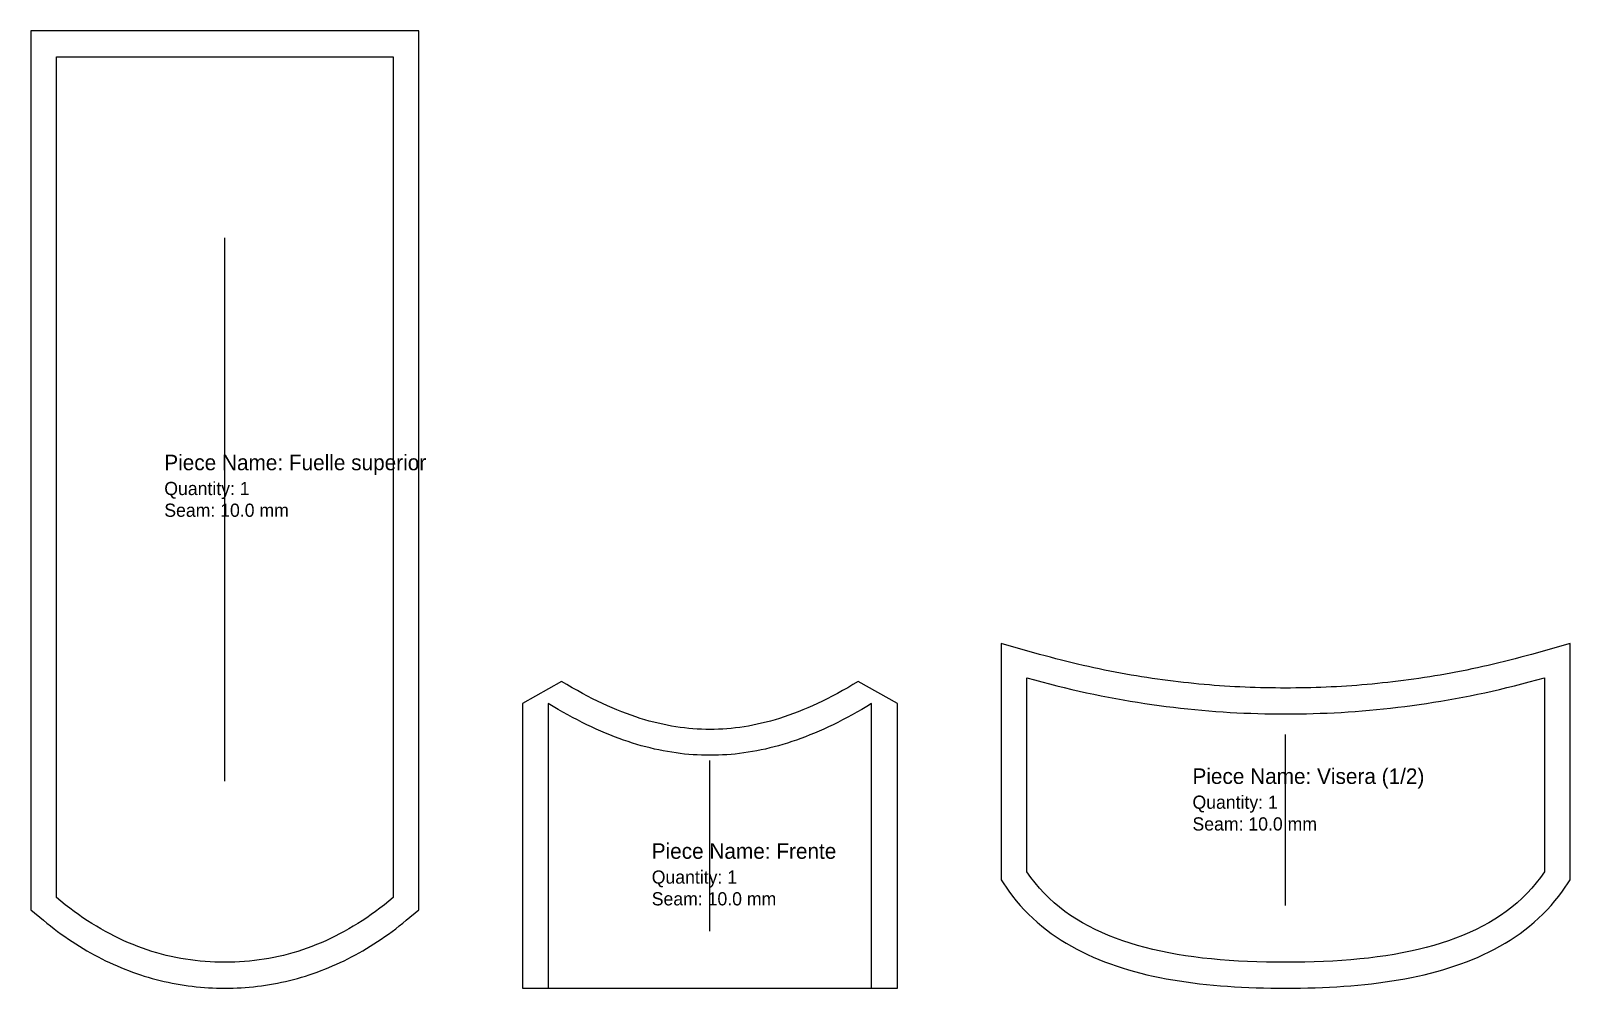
# Model space of a CAD drawing. Extents: x 0 to 74, y 0 to 89.5.
# Drawn here: x 0 to 59.5, y 0 to 37 of the extents above; entities that cross this region are included whole.
import ezdxf

# ---------------------------------------------------------------- set-up
doc = ezdxf.new("R2010")
doc.units = 0
for name, color, linetype in [('1', 7, 'Continuous'), ('4', 1, 'Continuous'), ('7', 3, 'Continuous'), ('8', 5, 'Continuous')]:
    doc.layers.add(name, color=color, linetype=linetype)

# ---------------------------------------------------------------- blocks, each defined once
blk = doc.blocks.new('PIECE_1_FUELLE_SUPERIOR')
at = {"layer": '1'}
blk.add_lwpolyline([(6.658, -0.999), (6.816, -0.995), (6.974, -0.99), (7.132, -0.982), (7.289, -0.971), (7.446, -0.958), (7.603, -0.943), (7.759, -0.926), (7.916, -0.906), (8.072, -0.884), (8.228, -0.859), (8.383, -0.832), (8.538, -0.803), (8.693, -0.772), (8.847, -0.737), (9.001, -0.701), (9.155, -0.662), (9.308, -0.621), (9.46, -0.577), (9.613, -0.531), (9.764, -0.483), (9.916, -0.432), (10.067, -0.378), (10.218, -0.322), (10.367, -0.264), (10.516, -0.204), (10.665, -0.141), (10.813, -0.076), (10.961, -0.008), (11.108, 0.063), (11.255, 0.135), (11.401, 0.21), (11.546, 0.288), (11.691, 0.368), (11.835, 0.45), (11.979, 0.535), (12.121, 0.622), (12.264, 0.711), (12.405, 0.803), (12.546, 0.898), (12.686, 0.994), (12.825, 1.093), (12.964, 1.195), (13.103, 1.299), (13.24, 1.405), (13.377, 1.514), (13.512, 1.625), (14, 2.034), (14, 36), (-1, 36), (-1, 2.034), (-0.512, 1.625), (-0.377, 1.514), (-0.24, 1.405), (-0.102, 1.299), (0.036, 1.195), (0.175, 1.093), (0.314, 0.994), (0.454, 0.898), (0.595, 0.803), (0.736, 0.711), (0.879, 0.622), (1.022, 0.535), (1.165, 0.45), (1.309, 0.368), (1.454, 0.288), (1.599, 0.21), (1.745, 0.135), (1.892, 0.063), (2.039, -0.008), (2.187, -0.076), (2.335, -0.141), (2.484, -0.204), (2.633, -0.264), (2.783, -0.322), (2.933, -0.378), (3.084, -0.432), (3.236, -0.483), (3.387, -0.531), (3.54, -0.577), (3.692, -0.621), (3.845, -0.662), (3.999, -0.701), (4.153, -0.737), (4.307, -0.772), (4.462, -0.803), (4.617, -0.832), (4.772, -0.859), (4.928, -0.884), (5.084, -0.906), (5.241, -0.926), (5.397, -0.943), (5.554, -0.958), (5.711, -0.971), (5.868, -0.982), (6.026, -0.99), (6.184, -0.995), (6.342, -0.999), (6.5, -1)], close=True, dxfattribs=at)
at = {"layer": '4'}
blk.add_lwpolyline([(0, 2.5), (0, 35), (13, 35), (13, 2.5), (12.833, 2.36), (12.665, 2.225), (12.496, 2.094), (12.326, 1.967), (12.155, 1.843), (11.984, 1.725), (11.811, 1.61), (11.638, 1.499), (11.464, 1.392), (11.289, 1.29), (11.114, 1.191), (10.937, 1.096), (10.76, 1.006), (10.582, 0.919), (10.403, 0.837), (10.224, 0.758), (10.043, 0.683), (9.863, 0.613), (9.681, 0.546), (9.499, 0.483), (9.316, 0.424), (9.132, 0.369), (8.948, 0.318), (8.763, 0.27), (8.577, 0.227), (8.391, 0.187), (8.205, 0.152), (8.017, 0.12), (7.83, 0.091), (7.641, 0.067), (7.452, 0.047), (7.263, 0.03), (7.073, 0.017), (6.882, 0.007), (6.691, 0.002), (6.5, 0), (6.309, 0.002), (6.118, 0.007), (5.927, 0.017), (5.737, 0.03), (5.548, 0.047), (5.359, 0.067), (5.17, 0.091), (4.983, 0.12), (4.795, 0.152), (4.609, 0.187), (4.423, 0.227), (4.237, 0.27), (4.052, 0.318), (3.868, 0.369), (3.684, 0.424), (3.501, 0.483), (3.319, 0.546), (3.138, 0.613), (2.957, 0.683), (2.776, 0.758), (2.597, 0.837), (2.418, 0.919), (2.24, 1.006), (2.063, 1.096), (1.886, 1.191), (1.711, 1.29), (1.536, 1.392), (1.362, 1.499), (1.189, 1.61), (1.016, 1.725), (0.845, 1.843), (0.674, 1.967), (0.504, 2.094), (0.335, 2.225), (0.167, 2.36)], close=True, dxfattribs=at)
at = {"layer": '7'}
blk.add_line((6.5, 7), (6.5, 28), dxfattribs=at)
at = {"layer": '8'}
for s, height, p in [('Piece Name: Fuelle superior', 0.6, (4.16, 19.017)), ('Quantity: 1', 0.51, (4.16, 18.057)), ('Seam: 10.0 mm', 0.51, (4.16, 17.217))]:
    blk.add_text(s, height=height, dxfattribs=at).set_placement(p)
blk = doc.blocks.new('PIECE_2_FRENTE')
at = {"layer": '1'}
blk.add_lwpolyline([(13.5, 11), (11.985, 11.857), (11.776, 11.732), (11.574, 11.614), (11.374, 11.501), (11.176, 11.392), (10.98, 11.288), (10.786, 11.189), (10.594, 11.094), (10.404, 11.003), (10.215, 10.916), (10.029, 10.834), (9.844, 10.757), (9.661, 10.683), (9.479, 10.613), (9.299, 10.548), (9.12, 10.486), (8.943, 10.429), (8.768, 10.375), (8.593, 10.325), (8.42, 10.279), (8.248, 10.237), (8.077, 10.198), (7.907, 10.163), (7.739, 10.132), (7.571, 10.104), (7.404, 10.079), (7.237, 10.058), (7.072, 10.04), (6.906, 10.026), (6.742, 10.014), (6.578, 10.006), (6.414, 10.002), (6.25, 10), (6.086, 10.002), (5.922, 10.006), (5.758, 10.014), (5.594, 10.026), (5.428, 10.04), (5.263, 10.058), (5.096, 10.079), (4.929, 10.104), (4.761, 10.132), (4.593, 10.163), (4.423, 10.198), (4.252, 10.237), (4.08, 10.279), (3.907, 10.325), (3.733, 10.375), (3.557, 10.429), (3.38, 10.486), (3.201, 10.548), (3.021, 10.613), (2.839, 10.683), (2.656, 10.757), (2.471, 10.834), (2.285, 10.916), (2.096, 11.003), (1.906, 11.094), (1.714, 11.189), (1.52, 11.288), (1.324, 11.392), (1.126, 11.501), (0.926, 11.614), (0.724, 11.732), (0.515, 11.857), (-1, 11), (-1, 0), (13.5, 0)], close=True, dxfattribs=at)
at = {"layer": '4'}
blk.add_lwpolyline([(0, 0), (12.5, 0), (12.5, 11), (12.309, 10.885), (12.119, 10.774), (11.931, 10.667), (11.744, 10.563), (11.558, 10.462), (11.374, 10.366), (11.191, 10.273), (11.008, 10.183), (10.827, 10.097), (10.647, 10.014), (10.469, 9.935), (10.291, 9.859), (10.114, 9.787), (9.938, 9.718), (9.763, 9.652), (9.589, 9.59), (9.416, 9.531), (9.244, 9.475), (9.072, 9.422), (8.902, 9.373), (8.732, 9.327), (8.562, 9.284), (8.394, 9.244), (8.226, 9.207), (8.059, 9.174), (7.892, 9.143), (7.726, 9.116), (7.56, 9.091), (7.395, 9.07), (7.23, 9.051), (7.066, 9.035), (6.902, 9.022), (6.739, 9.013), (6.576, 9.006), (6.413, 9.001), (6.25, 9), (6.087, 9.001), (5.924, 9.006), (5.761, 9.013), (5.598, 9.022), (5.434, 9.035), (5.27, 9.051), (5.105, 9.07), (4.94, 9.091), (4.774, 9.116), (4.608, 9.143), (4.441, 9.174), (4.274, 9.207), (4.106, 9.244), (3.938, 9.284), (3.768, 9.327), (3.598, 9.373), (3.428, 9.422), (3.256, 9.475), (3.084, 9.531), (2.911, 9.59), (2.737, 9.652), (2.562, 9.718), (2.386, 9.787), (2.209, 9.859), (2.031, 9.935), (1.853, 10.014), (1.673, 10.097), (1.492, 10.183), (1.309, 10.273), (1.126, 10.366), (0.942, 10.462), (0.756, 10.563), (0.569, 10.667), (0.381, 10.774), (0.191, 10.885), (0, 11)], close=True, dxfattribs=at)
at = {"layer": '7'}
blk.add_line((6.25, 2.2), (6.25, 8.8), dxfattribs=at)
at = {"layer": '8'}
for s, height, p in [('Piece Name: Frente', 0.6, (4, 5)), ('Quantity: 1', 0.51, (4, 4.04)), ('Seam: 10.0 mm', 0.51, (4, 3.2))]:
    blk.add_text(s, height=height, dxfattribs=at).set_placement(p)
blk = doc.blocks.new('PIECE_3_VISERA_1')
at = {"layer": '1'}
blk.add_lwpolyline([(9.222, 10.608), (9.026, 10.613), (8.824, 10.619), (8.634, 10.625), (8.437, 10.633), (8.234, 10.643), (8.037, 10.653), (7.845, 10.664), (7.642, 10.676), (7.444, 10.69), (7.245, 10.704), (7.052, 10.72), (6.854, 10.737), (6.649, 10.755), (6.649, 10.755), (6.455, 10.774), (6.249, 10.795), (6.054, 10.816), (5.851, 10.84), (5.653, 10.863), (5.446, 10.89), (5.247, 10.916), (5.048, 10.944), (4.845, 10.973), (4.636, 11.004), (4.433, 11.036), (4.235, 11.068), (4.031, 11.103), (3.82, 11.139), (3.619, 11.176), (3.416, 11.214), (3.204, 11.255), (3, 11.296), (2.796, 11.338), (2.796, 11.338), (2.583, 11.383), (2.382, 11.427), (2.171, 11.474), (1.959, 11.523), (1.756, 11.572), (1.54, 11.624), (1.336, 11.675), (1.125, 11.73), (0.908, 11.787), (0.703, 11.842), (0.49, 11.901), (-1, 12.322), (-1, 3.188), (-0.698, 2.751), (-0.558, 2.563), (-0.412, 2.38), (-0.261, 2.202), (-0.104, 2.031), (0.057, 1.865), (0.224, 1.705), (0.395, 1.55), (0.572, 1.401), (0.753, 1.257), (0.938, 1.119), (1.128, 0.987), (1.321, 0.859), (1.519, 0.737), (1.72, 0.62), (1.925, 0.508), (2.134, 0.401), (2.346, 0.3), (2.562, 0.202), (2.781, 0.11), (3.003, 0.022), (3.228, -0.062), (3.457, -0.141), (3.688, -0.217), (3.922, -0.288), (4.159, -0.355), (4.399, -0.418), (4.642, -0.477), (4.887, -0.533), (5.135, -0.585), (5.386, -0.633), (5.639, -0.678), (5.895, -0.72), (6.153, -0.759), (6.414, -0.794), (6.677, -0.826), (6.942, -0.855), (7.209, -0.882), (7.479, -0.905), (7.751, -0.926), (8.025, -0.944), (8.301, -0.959), (8.58, -0.972), (8.86, -0.982), (9.142, -0.99), (9.426, -0.996), (9.712, -0.999), (10, -1), (10.288, -0.999), (10.574, -0.996), (10.858, -0.99), (11.14, -0.982), (11.42, -0.972), (11.699, -0.959), (11.975, -0.944), (12.249, -0.926), (12.521, -0.905), (12.791, -0.882), (13.058, -0.855), (13.323, -0.826), (13.586, -0.794), (13.847, -0.759), (14.105, -0.72), (14.361, -0.678), (14.614, -0.633), (14.865, -0.585), (15.113, -0.533), (15.358, -0.477), (15.601, -0.418), (15.841, -0.355), (16.078, -0.288), (16.312, -0.217), (16.544, -0.141), (16.772, -0.062), (16.997, 0.022), (17.219, 0.11), (17.438, 0.202), (17.654, 0.3), (17.866, 0.401), (18.075, 0.508), (18.28, 0.62), (18.481, 0.737), (18.679, 0.859), (18.872, 0.987), (19.062, 1.119), (19.247, 1.257), (19.428, 1.401), (19.605, 1.55), (19.776, 1.705), (19.943, 1.865), (20.105, 2.031), (20.261, 2.202), (20.412, 2.38), (20.558, 2.563), (20.698, 2.751), (21, 3.188), (21, 12.322), (19.51, 11.901), (19.297, 11.842), (19.092, 11.787), (18.875, 11.73), (18.664, 11.675), (18.46, 11.624), (18.244, 11.572), (18.041, 11.523), (17.829, 11.474), (17.618, 11.427), (17.417, 11.383), (17.204, 11.338), (17.204, 11.338), (17, 11.296), (16.796, 11.255), (16.584, 11.214), (16.381, 11.176), (16.18, 11.139), (15.969, 11.103), (15.765, 11.068), (15.568, 11.036), (15.364, 11.004), (15.155, 10.973), (14.953, 10.944), (14.753, 10.916), (14.554, 10.89), (14.347, 10.863), (14.149, 10.84), (13.946, 10.816), (13.751, 10.795), (13.546, 10.774), (13.351, 10.755), (13.351, 10.755), (13.146, 10.737), (12.948, 10.72), (12.755, 10.704), (12.556, 10.69), (12.358, 10.676), (12.155, 10.664), (11.963, 10.653), (11.766, 10.643), (11.563, 10.633), (11.366, 10.625), (11.176, 10.619), (10.974, 10.613), (10.778, 10.608), (10.588, 10.605), (10.393, 10.602), (10.192, 10.601), (10, 10.6), (9.808, 10.601), (9.608, 10.602), (9.412, 10.605)], close=True, dxfattribs=at)
at = {"layer": '4'}
blk.add_lwpolyline([(0, 3.5), (0, 11), (0.291, 10.918), (0.581, 10.839), (0.871, 10.762), (1.159, 10.689), (1.447, 10.618), (1.734, 10.549), (2.02, 10.483), (2.305, 10.42), (2.589, 10.359), (2.873, 10.301), (3.155, 10.246), (3.437, 10.193), (3.718, 10.142), (3.998, 10.094), (4.278, 10.048), (4.557, 10.005), (4.835, 9.964), (5.113, 9.925), (5.389, 9.889), (5.665, 9.855), (5.941, 9.823), (6.215, 9.793), (6.49, 9.766), (6.763, 9.741), (7.036, 9.718), (7.308, 9.697), (7.58, 9.678), (7.851, 9.661), (8.121, 9.647), (8.391, 9.634), (8.661, 9.624), (8.929, 9.615), (9.198, 9.608), (9.466, 9.604), (9.733, 9.601), (10, 9.6), (10.267, 9.601), (10.534, 9.604), (10.802, 9.608), (11.071, 9.615), (11.339, 9.624), (11.609, 9.634), (11.879, 9.647), (12.149, 9.661), (12.42, 9.678), (12.692, 9.697), (12.964, 9.718), (13.237, 9.741), (13.51, 9.766), (13.785, 9.793), (14.059, 9.823), (14.335, 9.855), (14.611, 9.889), (14.888, 9.925), (15.165, 9.964), (15.443, 10.005), (15.722, 10.048), (16.002, 10.094), (16.282, 10.142), (16.563, 10.193), (16.845, 10.246), (17.127, 10.301), (17.411, 10.359), (17.695, 10.42), (17.98, 10.483), (18.266, 10.549), (18.553, 10.618), (18.841, 10.689), (19.129, 10.762), (19.419, 10.839), (19.709, 10.918), (20, 11), (20, 3.5), (19.846, 3.279), (19.683, 3.067), (19.511, 2.864), (19.331, 2.669), (19.143, 2.482), (18.947, 2.303), (18.743, 2.132), (18.531, 1.969), (18.311, 1.814), (18.084, 1.666), (17.849, 1.526), (17.607, 1.393), (17.359, 1.266), (17.103, 1.147), (16.84, 1.035), (16.571, 0.929), (16.295, 0.83), (16.012, 0.738), (15.724, 0.651), (15.429, 0.571), (15.129, 0.496), (14.822, 0.428), (14.51, 0.365), (14.193, 0.307), (13.87, 0.255), (13.541, 0.209), (13.208, 0.167), (12.869, 0.131), (12.526, 0.099), (12.178, 0.072), (11.826, 0.049), (11.469, 0.031), (11.108, 0.017), (10.742, 0.008), (10.373, 0.002), (10, 0), (9.627, 0.002), (9.258, 0.008), (8.892, 0.017), (8.531, 0.031), (8.174, 0.049), (7.822, 0.072), (7.474, 0.099), (7.131, 0.131), (6.792, 0.167), (6.459, 0.209), (6.13, 0.255), (5.807, 0.307), (5.49, 0.365), (5.178, 0.428), (4.871, 0.496), (4.571, 0.571), (4.276, 0.651), (3.988, 0.738), (3.705, 0.83), (3.429, 0.929), (3.16, 1.035), (2.897, 1.147), (2.641, 1.266), (2.393, 1.393), (2.151, 1.526), (1.916, 1.666), (1.689, 1.814), (1.469, 1.969), (1.257, 2.132), (1.053, 2.303), (0.857, 2.482), (0.669, 2.669), (0.489, 2.864), (0.317, 3.067), (0.154, 3.279)], close=True, dxfattribs=at)
at = {"layer": '7'}
blk.add_line((10, 2.2), (10, 8.8), dxfattribs=at)
at = {"layer": '8'}
for s, height, p in [('Piece Name: Visera (1/2)', 0.6, (6.4, 6.894)), ('Quantity: 1', 0.51, (6.4, 5.934)), ('Seam: 10.0 mm', 0.51, (6.4, 5.094))]:
    blk.add_text(s, height=height, dxfattribs=at).set_placement(p)

msp = doc.modelspace()

# ---------------------------------------------------------------- block references
at = {"layer": '1'}
for name, p in [('PIECE_1_FUELLE_SUPERIOR', (1, 1)), ('PIECE_3_VISERA_1', (38.5, 1)), ('PIECE_2_FRENTE', (20, 0))]:
    msp.add_blockref(name, p, dxfattribs=at)

doc.saveas('drawing.dxf')
